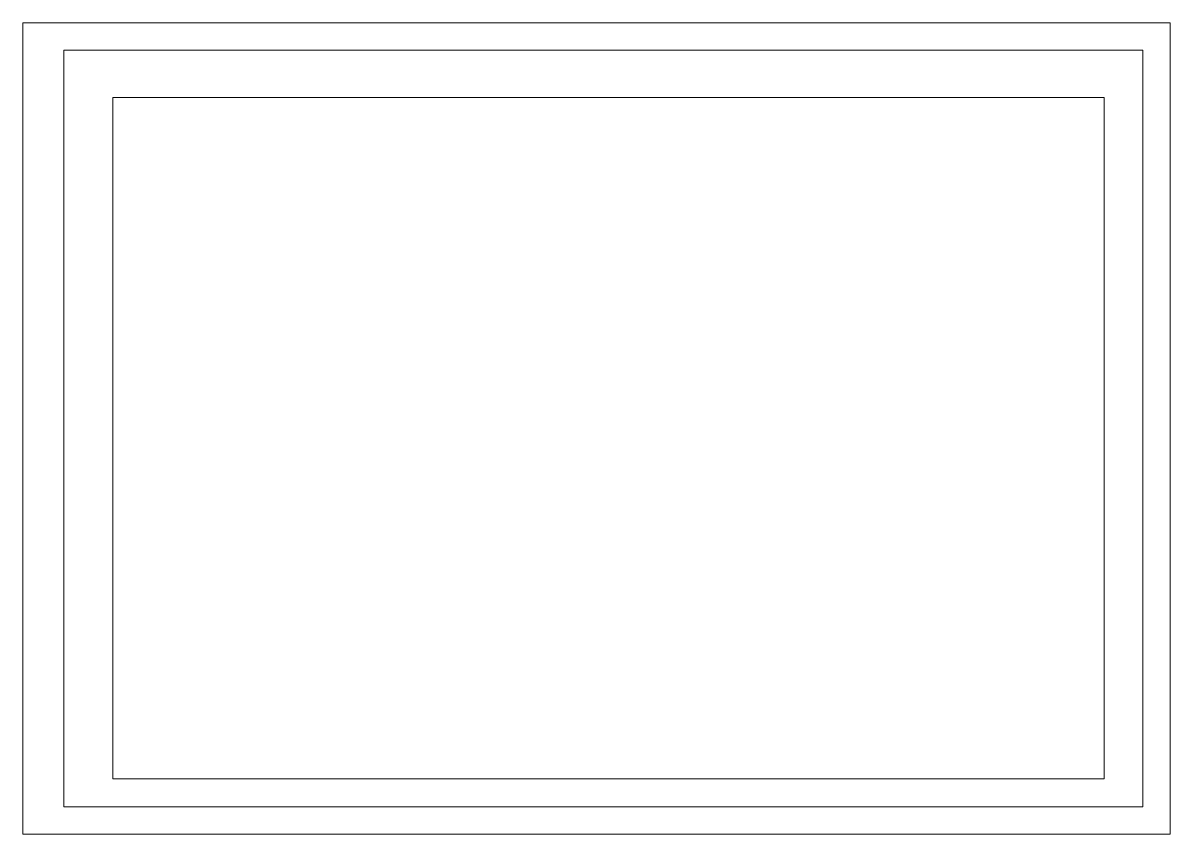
# Paper-space layout 'A3_Paysage' of a CAD drawing. Header units: metres. Extents: x 0 to 0.42, y 0 to 0.297.
import ezdxf

# ---------------------------------------------------------------- set-up
doc = ezdxf.new("R2010")
doc.units = ezdxf.units.M
doc.layers.get('0').update_dxf_attribs({"lineweight": 15})
doc.layers.add('ENQ_TXT_LEGENDE', color=7, linetype='Continuous', lineweight=20)
doc.layers.add('MUT_OD_PTS', color=7, linetype='Continuous', lineweight=20)

# ---------------------------------------------------------------- blocks, each defined once
blk = doc.blocks.new('*U250')
at = {"color": 7, "linetype": 'Continuous', "lineweight": 18}
for points in [[(420, 0), (0, 0), (0, 297), (420, 297)], [(410, 10), (15, 10), (15, 287), (410, 287)]]:
    blk.add_lwpolyline(points, close=True, dxfattribs=at)

psp = doc.layouts.new('A3_Paysage')

# ---------------------------------------------------------------- block references
at = {"layer": 'ENQ_TXT_LEGENDE', "xscale": 0.001, "yscale": 0.001, "zscale": 0.001}
psp.add_blockref('*U250', (0, 0), dxfattribs=at)

# ---------------------------------------------------------------- viewports
at = {"layer": 'MUT_OD_PTS', "view_target_point": (14.3168, 8.76922)}
psp.add_viewport(center=(0.21439, 0.14493), size=(0.36299, 0.2494494), view_center_point=(9.1555, 71.45436), view_height=24.9449396, dxfattribs=at)

doc.saveas('drawing.dxf')
